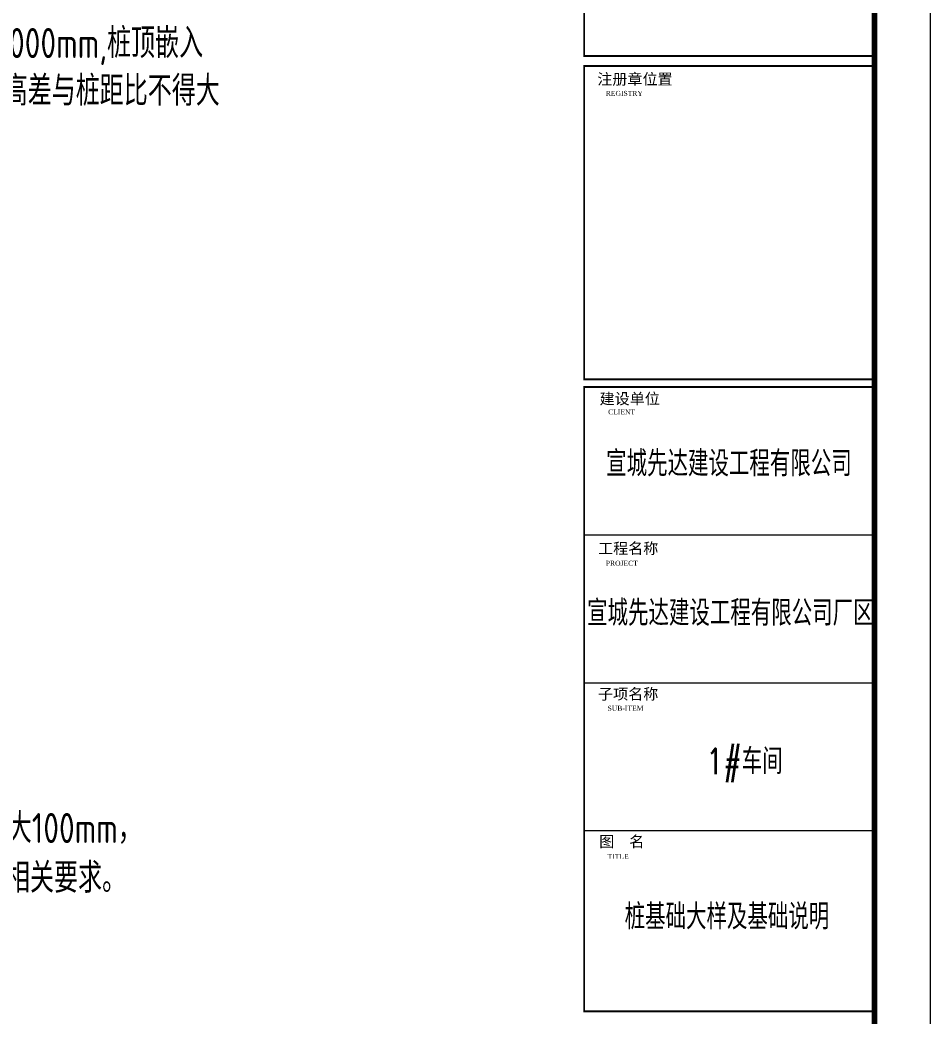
# Model space of a CAD drawing. Extents: x -3102990 to -851544, y -5293060 to -2540151.
# Drawn here: x -2467972 to -2451604, y -2659915 to -2641977 of the extents above; entities that cross this region are included whole.
import ezdxf
from ezdxf.enums import TextEntityAlignment as Align

# ---------------------------------------------------------------- set-up
doc = ezdxf.new("R2010")
doc.units = 0
doc.header["$LTSCALE"] = 1000
doc.layers.get('0').update_dxf_attribs({"linetype": 'CONTINUOUS'})
for name, color, linetype in [('PUB_TEXT', 7, 'CONTINUOUS'), ('PUB_TITLE', 4, 'CONTINUOUS'), ('TEXT', 7, 'CONTINUOUS'), ('WIN', 3, 'CONTINUOUS')]:
    doc.layers.add(name, color=color, linetype=linetype)
doc.layers.add('yichutu', color=7, linetype='CONTINUOUS', true_color=0xffffff, plot=False)
doc.styles.add('GHF', font='times.ttf')
doc.styles.add('HZTXT', font='txt.shx', dxfattribs={"width": 0.7, "height": 300, "bigfont": 'hztxt.shx'})
doc.styles.add('STYLE1', font='simhei.ttf', dxfattribs={"width": 0.8})
doc.styles.add('TSSD_Rein', font='Tssdeng.shx', dxfattribs={"width": 0.75, "bigfont": 'hztxt.shx'})

# ---------------------------------------------------------------- blocks, each defined once
blk = doc.blocks.new('A$C18BE6784')
at = {"layer": 'PUB_TITLE', "color": 4}
for p, q in [((82879, 21662), (88100, 21662)), ((82879, 19003), (88100, 19003)), ((82879, 16343), (88100, 16343))]:
    blk.add_line(p, q, dxfattribs=at)
at = {"layer": 'PUB_TITLE'}
blk.add_lwpolyline([(0, 0), (0, 42000), (89100, 42000), (89100, 0)], close=True, dxfattribs=at)
at = {"layer": 'PUB_TITLE', "const_width": 100}
blk.add_lwpolyline([(88100, 1000), (88100, 41000), (713, 41000), (713, 1000), (88100, 1000)], dxfattribs=at)
at = {"layer": 'PUB_TITLE', "color": 4, "const_width": 35.1}
for points in [[(82879, 30278), (88100, 30278), (88100, 35622), (82879, 35622)], [(82879, 30099), (88100, 30099), (88100, 24461), (82879, 24461)], [(82879, 24321), (88100, 24321), (88100, 13093), (82879, 13093)]]:
    blk.add_lwpolyline(points, close=True, dxfattribs=at)
at = {"layer": 'PUB_TEXT'}
for s, height, style, p in [('注册章位置', 198.6, 'STYLE1', (83116, 29762)), ('REGISTRY', 89.4, 'GHF', (83268, 29560)), ('建设单位', 198.6, 'STYLE1', (83157, 24012)), ('CLIENT', 89.4, 'GHF', (83310, 23829)), ('工程名称', 198.6, 'STYLE1', (83129, 21319)), ('PROJECT', 89.4, 'GHF', (83268, 21107)), ('子项名称', 198.6, 'STYLE1', (83129, 18700)), ('SUB-ITEM', 89.4, 'GHF', (83300, 18498)), ('图  名', 198.6, 'STYLE1', (83149, 16047)), ('TITLE', 89.4, 'GHF', (83301, 15834))]:
    blk.add_text(s, height=height, dxfattribs=dict(at, style=style)).set_placement(p)
at = {"layer": 'WIN', "color": 6, "style": 'HZTXT', "width": 0.8}
for s, p in [('宣城先达建设工程有限公司', (83275, 22715)), ('宣城先达建设工程有限公司厂区', (82932, 20027)), ('1#车间', (85066, 17358))]:
    blk.add_text(s, height=460, dxfattribs=at).set_placement(p)
blk = doc.blocks.new('yct-891-420-89100-42000-100-2004.0')
at = {"layer": 'yichutu', "color": 7, "true_color": 0xffffff}
blk.add_lwpolyline([(0, 0), (0, 42000), (89100, 42000), (89100, 0)], close=True, dxfattribs=at)

msp = doc.modelspace()

# ---------------------------------------------------------------- block references
at = {"ltscale": 1.5}
msp.add_blockref('A$C18BE6784', (-2540703.82, -2672902.4), dxfattribs=at)
at = {"layer": 'yichutu'}
msp.add_blockref('yct-891-420-89100-42000-100-2004.0', (-2540703.83, -2672902.4), dxfattribs=at)

# ---------------------------------------------------------------- texts
at = {"layer": 'TEXT', "style": 'TSSD_Rein', "width": 0.8}
for s, p in [('ZH3桩身直径为800mm，单桩竖向承载力特征值:ZH1=1200KN;单桩施工中必须保证桩基础端部进入持力层深度不小于1000mm,桩顶嵌入', (-2491481.17, -2642662.52, 120)), ('承台100mm,桩的预留筋呈放射状全部锚入承台内35d;桩端以下5m范围内应无软弱层,溶洞,不良地质等情况,相邻桩的底标高差与桩距比不得大', (-2491548.23, -2643521.52, 120)), ('3) 本工程的桩均应若采用钢套筒护壁施工，护筒厚度应满足施工要求，孔口护筒可采用4~8mm厚钢板制作。护筒内径比桩身直径大100mm，', (-2493037.51, -2656784.32)), ('上部开设1~2个溢流孔。水下施工的护筒应打入不透水层,除此以外还应符合《建筑桩基技术规程》JGJ94-2008中第6.3条的相关要求。', (-2492182.24, -2657679.33))]:
    msp.add_text(s, height=540, dxfattribs=at).set_placement(p)
at = {"layer": 'WIN', "color": 3, "style": 'HZTXT', "width": 0.8}
msp.add_text('桩基础大样及基础说明', height=460, dxfattribs=at).set_placement((-2455256.54, -2658337.91), align=Align.CENTER)

doc.saveas('drawing.dxf')
